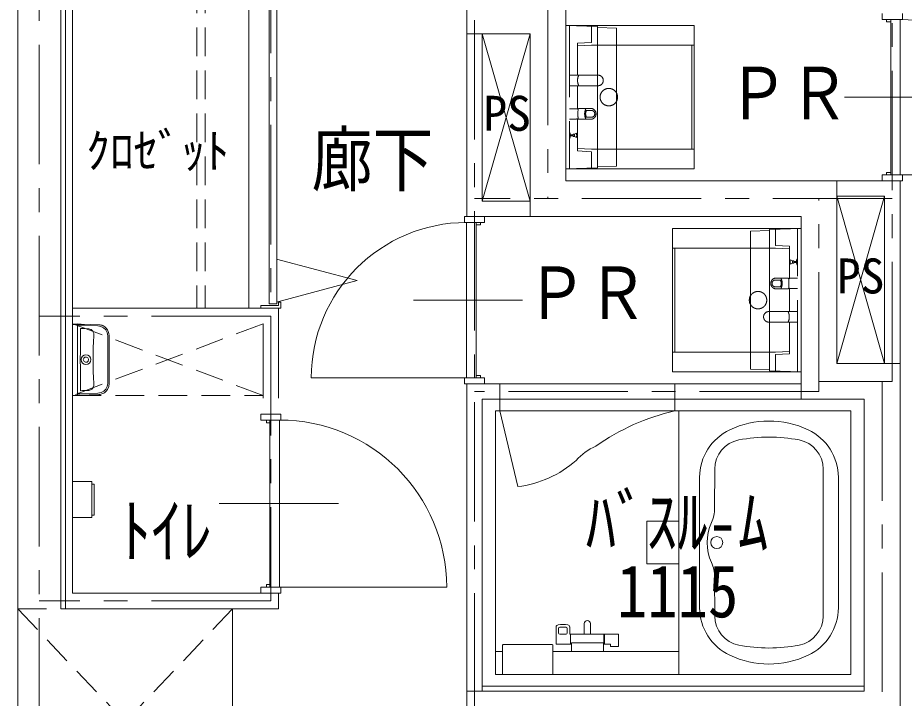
# Model space of a CAD drawing. Units: millimetres at full size; details may follow other scales. Extents: x -443943 to 462275, y -43546 to 79452.
# Drawn here: x -16632 to -12919, y 60588 to 63437 of the extents above; entities that cross this region are included whole.
import ezdxf
from ezdxf.enums import TextEntityAlignment as Align

# ---------------------------------------------------------------- set-up
doc = ezdxf.new("R2010")
doc.units = ezdxf.units.MM
doc.header["$LTSCALE"] = 100
for name, pattern in [('CHAIN1', [8, 5, -1, 1, -1]), ('DASHED1', [1.8, 1.2, -0.6]), ('DASHED3', [4, 3, -1])]:
    doc.linetypes.add(name, pattern=pattern)
doc.layers.add('0-0_仕上', color=4, linetype='Continuous', lineweight=9)
doc.layers.add('8-8_強調', color=4, linetype='DASHED3', lineweight=9)
doc.styles.add('ＭＳ ゴシック', font='')
doc.styles.get('ＭＳ ゴシック').set_extended_font_data('MS Gothic')

# ---------------------------------------------------------------- blocks, each defined once
blk = doc.blocks.new('洗面化粧台600')
at = {"layer": '8-8_強調', "linetype": 'Continuous'}
for p, q in [((-464, 164.9), (-464, -266.1)), ((-29.6, 154.9), (-464, 154.9)), ((-29.6, 164.9), (-29.6, -266.1)), ((53.2, 164.9), (53.2, -373.1)), ((44.7, -241.1), (41.9, -161.1)), ((-542.2, -241.1), (-546.8, -373.1)), ((48.5, -241.1), (-542.2, -241.1)), ((53.2, -373.1), (48.5, -241.1)), ((53.2, -373.1), (-546.8, -373.1))]:
    blk.add_line(p, q, dxfattribs=at)
at = {"layer": '8-8_強調'}
for p, q in [((-198.9, -239.1), (-198.8, -358.1)), ((-154.8, -239.2), (-154.8, -358.1)), ((-475.1, -266.1), (-546.8, -266.1)), ((-475.1, -266.1), (-472.2, -324.6)), ((-464, -266.1), (-461.2, -324.6)), ((-338.9, -320.2), (-339.1, -263.8)), ((-330.9, -287), (-330.9, -263.4)), ((-302.8, -287), (-302.8, -263.4)), ((-294.8, -320.2), (-294.6, -263.8)), ((-29.6, -266.1), (-32.4, -324.6)), ((-18.6, -266.1), (-21.4, -324.6)), ((-18.6, -266.1), (53.2, -266.1)), ((-337.8, -324.6), (-472.2, -324.6)), ((-411.7, -337.1), (-415.9, -328.9)), ((-402.2, -337.1), (-398, -328.9)), ((-338.4, -330.5), (-338.4, -358.1)), ((-337.9, -324.9), (-335.6, -321.8)), ((-295.8, -324.8), (-298.2, -321.8)), ((-198.8, -324.6), (-295.8, -324.6)), ((-295.2, -358.1), (-295.2, -330.5)), ((-21.4, -324.6), (-154.8, -324.6)), ((52.8, -358.1), (-546.8, -358.1)), ((-419.9, -357.4), (-419.9, -358.1)), ((-411.7, -337.1), (-411.7, -342.6)), ((-402.2, -337.1), (-411.7, -337.1)), ((-411.7, -342.6), (-402.2, -342.6)), ((-403.8, -354.4), (-410.1, -354.4)), ((-408.9, -352.6), (-409.4, -353.1)), ((-409.4, -354.4), (-409.4, -353.1)), ((-408.9, -342.6), (-408.9, -352.6)), ((-404.9, -352.6), (-408.9, -352.6)), ((-404.9, -342.6), (-404.9, -352.6)), ((-404.9, -352.6), (-404.4, -353.1)), ((-404.4, -354.4), (-404.4, -353.1)), ((-402.2, -337.1), (-402.2, -342.6)), ((-393.9, -357.4), (-393.9, -358.1))]:
    blk.add_line(p, q, dxfattribs=at)
at = {"layer": '8-8_強調', "linetype": 'Continuous'}
for points in [[(53.2, 164.9), (-546.8, 164.9), (-546.8, -373.1)], [(-538.4, -241.1), (-535.6, -161.1), (41.9, -161.1)]]:
    blk.add_lwpolyline(points, dxfattribs=at)
at = {"layer": '8-8_強調'}
for points in [[(-335.6, -321.8), (-335.9, -321.7), (-336.1, -321.7), (-336.3, -321.6), (-336.5, -321.5), (-336.7, -321.5), (-336.9, -321.4), (-337.1, -321.4), (-337.3, -321.3), (-337.5, -321.2), (-337.6, -321.2), (-337.8, -321.1), (-337.9, -321.1), (-338.1, -321), (-338.2, -320.9), (-338.3, -320.9), (-338.4, -320.8), (-338.5, -320.7), (-338.6, -320.7), (-338.7, -320.6), (-338.7, -320.5), (-338.8, -320.4), (-338.8, -320.4), (-338.8, -320.3), (-338.8, -320.2), (-338.9, -320.2)], [(-298.2, -321.8), (-298, -321.7), (-297.8, -321.7), (-297.5, -321.6), (-297.3, -321.6), (-297.1, -321.5), (-296.9, -321.5), (-296.7, -321.4), (-296.5, -321.4), (-296.3, -321.3), (-296.2, -321.2), (-296, -321.2), (-295.9, -321.1), (-295.7, -321), (-295.6, -321), (-295.5, -320.9), (-295.4, -320.8), (-295.3, -320.8), (-295.2, -320.7), (-295.1, -320.6), (-295, -320.6), (-295, -320.5), (-294.9, -320.4), (-294.9, -320.4), (-294.9, -320.3), (-294.8, -320.2), (-294.8, -320.2)]]:
    blk.add_lwpolyline(points, dxfattribs=at)
blk.add_circle((-246.8, -193.1), 36.5, dxfattribs=at)
for centre, radius, start, end in [((-177.4, -237.9), 21.5, 88.5031, 169.1032), ((-176.3, -237.9), 21.5, 10.9061, 91.4969), ((-316.8, -269.4), 22.9, 14.1717, 165.8282), ((-316.8, -266.3), 14.4, 11.8195, 168.1805), ((-177.4, -237.9), 21.5, 169.1032, 183.2585), ((-176.3, -237.9), 21.5, 356.4748, 10.9061), ((-316.8, -246.4), 47.9, 244.3498, 295.6502), ((-316.8, -258.2), 32, 244.0097, 295.9903), ((-406.9, -359.6), 32, 90, 106.2441), ((-406.9, -359.6), 32, 73.7559, 90), ((-309.1, -330.5), 29.3, 168.9448, 180.1391), ((-316.8, -126.1), 196.5, 264.4952, 275.4107), ((-324.2, -330.4), 29, 359.8356, 11.1422), ((-176.8, -275.8), 48.4, 244.54, 295.4603), ((-406.9, -382.2), 28, 96.4594, 117.664), ((-406.9, -382.2), 28, 62.336, 83.5406)]:
    blk.add_arc(centre, radius, start, end, dxfattribs=at)

msp = doc.modelspace()

# ---------------------------------------------------------------- linework, layer by layer
at = {"layer": '0-0_仕上', "linetype": 'CHAIN1'}
for p, q in [((-16541.7, 77723.8), (-16541.7, 57077.9)), ((-14411.2, 63487.4), (-14411.2, 62679.9)), ((-14718.7, 60527.9), (-14718.7, 63444.9)), ((-12968.7, 62679.9), (-14718.7, 62679.9)), ((-13276.2, 61872.4), (-13276.2, 62679.9)), ((-15571.7, 62188.4), (-16541.7, 62188.4)), ((-13011.2, 61914.9), (-13011.2, 60527.9)), ((-13276.2, 61872.4), (-14718.7, 61872.4))]:
    msp.add_line(p, q, dxfattribs=at)
at = {"layer": '0-0_仕上', "color": 3, "lineweight": 20}
for p, q in [((-16631.7, 56987.9), (-16631.7, 65362.9)), ((-16451.7, 65327.9), (-16451.7, 60962.9)), ((-14751.2, 64869.9), (-14751.2, 63369.9)), ((-14336.2, 63519.9), (-14336.2, 62754.9)), ((-14751.2, 63369.9), (-14486.2, 63369.9)), ((-14486.2, 63369.9), (-14486.2, 62604.9)), ((-14336.2, 62754.9), (-13201.2, 62754.9)), ((-13201.2, 61989.9), (-13201.2, 62754.9)), ((-13351.2, 62604.9), (-14486.2, 62604.9)), ((-13351.2, 62604.9), (-13351.2, 61839.9)), ((-13201.2, 61989.9), (-12936.2, 61989.9)), ((-12936.2, 60432.9), (-12936.2, 61989.9)), ((-13351.2, 61839.9), (-13086.2, 61839.9)), ((-13086.2, 61839.9), (-13086.2, 60617.9)), ((-15731.7, 60962.9), (-16451.7, 60962.9)), ((-15731.7, 60012.9), (-15731.7, 60962.9)), ((-13086.2, 60617.9), (-14751.2, 60617.9))]:
    msp.add_line(p, q, dxfattribs=at)
at = {"layer": '0-0_仕上'}
for p, q in [((-16431.7, 65347.9), (-16431.7, 60962.9)), ((-15664.2, 62220.9), (-15664.2, 63755.9)), ((-15579.2, 63636.9), (-15579.2, 62238.9)), ((-15546.2, 62238.9), (-15546.2, 63636.9)), ((-12975.2, 62779.9), (-12975.2, 63429.9)), ((-12935.2, 63429.9), (-12935.2, 62779.9)), ((-14486.2, 62669.9), (-14686.2, 63369.9)), ((-14486.2, 63369.9), (-14686.2, 62669.9)), ((-13169.1, 63104.9), (-12713.7, 63104.9)), ((-12935.2, 62779.9), (-12285.2, 62779.9)), ((-13001.2, 61989.9), (-13201.2, 62689.9)), ((-13001.2, 62689.9), (-13201.2, 61989.9)), ((-14752.2, 62579.9), (-14752.2, 61929.9)), ((-14712.2, 61929.9), (-14712.2, 62579.9)), ((-15210.5, 62336.5), (-15548.6, 62427)), ((-15548.6, 62245.9), (-15210.5, 62336.5)), ((-15579.2, 62238.9), (-15546.2, 62238.9)), ((-14518.2, 62254.9), (-14973.7, 62254.9)), ((-16292.2, 62152), (-16401.7, 62155.9)), ((-16401.7, 61855.9), (-16401.7, 62155.9)), ((-16401.7, 62152.9), (-16351.6, 62152.9)), ((-16381.7, 61859.5), (-16381.7, 62152.3)), ((-16381.6, 62152.3), (-16381.7, 62152.3)), ((-16381.7, 62152.3), (-16381.7, 62152.3)), ((-16381.7, 62140.1), (-16381.6, 62140.2)), ((-16295.6, 62146.8), (-16373.4, 62149.5)), ((-16368.9, 62136.1), (-16360.3, 62135.8)), ((-16368.9, 62119.8), (-16368.9, 62136.1)), ((-16368.9, 62111.7), (-16368.9, 62119.8)), ((-16360.3, 62135.8), (-16351.7, 62135.5)), ((-16351.7, 62135.5), (-16334.5, 62134.9)), ((-16334.5, 62134.9), (-16330.2, 62133.9)), ((-16329.3, 62133.6), (-16326.5, 62132.4)), ((-16321.7, 62129.1), (-16317.8, 62124.9)), ((-16317.2, 62124.1), (-16313.4, 62115.1)), ((-16290.4, 62151.9), (-16292.2, 62152)), ((-16290.4, 62151.9), (-16290.4, 62151.9)), ((-16255.8, 62130.6), (-16260.9, 62137.5)), ((-16369, 62087.3), (-16368.9, 62095.4)), ((-16369, 62079.1), (-16369, 62087.3)), ((-16368.9, 62103.5), (-16368.9, 62111.7)), ((-16368.9, 62095.4), (-16368.9, 62103.5)), ((-16313, 62105.7), (-16314.2, 62081)), ((-16313.4, 62115.1), (-16312.8, 62110.4)), ((-16312.8, 62108), (-16313, 62105.7)), ((-16312.8, 62109.9), (-16312.8, 62108)), ((-16254.7, 62105.3), (-16254.7, 61906.4)), ((-16249, 62106.4), (-16249.8, 62114.8)), ((-16249, 62106.4), (-16249, 62106.4)), ((-16249, 61905.3), (-16249, 62106.4)), ((-16369.3, 62042.5), (-16369.2, 62046.6)), ((-16369.2, 62050.7), (-16369.1, 62054.7)), ((-16369.2, 62046.6), (-16369.2, 62050.7)), ((-16369.1, 62062.9), (-16369, 62071)), ((-16369.1, 62054.7), (-16369.1, 62062.9)), ((-16369, 62071), (-16369, 62079.1)), ((-16315.1, 62056.3), (-16315.5, 62043.9)), ((-16314.2, 62081), (-16315.1, 62056.3)), ((-16369.8, 62012), (-16369.7, 62014)), ((-16369.8, 62009.9), (-16369.8, 62012)), ((-16369.8, 62007.9), (-16369.8, 62009.9)), ((-16369.8, 62007.9), (-16369.8, 62005.9)), ((-16369.7, 62018.1), (-16369.6, 62022.2)), ((-16369.7, 62014), (-16369.7, 62018.1)), ((-16369.6, 62022.2), (-16369.5, 62026.2)), ((-16369.5, 62026.2), (-16369.4, 62030.3)), ((-16369.4, 62034.4), (-16369.3, 62038.5)), ((-16369.4, 62030.3), (-16369.4, 62034.4)), ((-16369.3, 62038.5), (-16369.3, 62042.5)), ((-16315.5, 62043.9), (-16315.6, 62031.5)), ((-16315.6, 62031.5), (-16315.6, 62005.9)), ((-16369.8, 62005.9), (-16369.8, 62003.8)), ((-16369.8, 62001.8), (-16369.8, 62003.8)), ((-16369.8, 61999.7), (-16369.8, 62001.8)), ((-16369.7, 61997.7), (-16369.8, 61999.7)), ((-16369.7, 61993.6), (-16369.7, 61997.7)), ((-16369.6, 61989.6), (-16369.7, 61993.6)), ((-16369.5, 61985.5), (-16369.6, 61989.6)), ((-16369.4, 61981.4), (-16369.5, 61985.5)), ((-16369.4, 61977.3), (-16369.4, 61981.4)), ((-16369.3, 61973.3), (-16369.4, 61977.3)), ((-16369.3, 61969.2), (-16369.3, 61973.3)), ((-16315.6, 62005.9), (-16315.6, 61992.9)), ((-16315.6, 61992.9), (-16315.6, 61980.3)), ((-16315.6, 61980.3), (-16315.5, 61967.8)), ((-16369.2, 61965.1), (-16369.3, 61969.2)), ((-16369.2, 61961.1), (-16369.2, 61965.1)), ((-16369.1, 61957), (-16369.2, 61961.1)), ((-16369.1, 61948.9), (-16369.1, 61957)), ((-16369, 61940.7), (-16369.1, 61948.9)), ((-16369, 61932.6), (-16369, 61940.7)), ((-16315.5, 61967.8), (-16315.1, 61955.4)), ((-16315.1, 61955.4), (-16314.2, 61930.7)), ((-16369, 61924.5), (-16369, 61932.6)), ((-16368.9, 61916.3), (-16369, 61924.5)), ((-16368.9, 61908.2), (-16368.9, 61916.3)), ((-16368.9, 61900.1), (-16368.9, 61908.2)), ((-16368.9, 61891.9), (-16368.9, 61900.1)), ((-16313.3, 61896.6), (-16315, 61891.6)), ((-16314.2, 61930.7), (-16313, 61906)), ((-16312.8, 61901.4), (-16313.3, 61896.7)), ((-16313, 61906), (-16313, 61905.2)), ((-16312.9, 61905), (-16312.8, 61903.7)), ((-16249, 61905.3), (-16249, 61905.3)), ((-14752.2, 61929.9), (-15402.2, 61929.9)), ((-14612.9, 61791.9), (-14612.9, 61904.9)), ((-13879.4, 61791.9), (-13879.4, 61904.9)), ((-16381.6, 61871.5), (-16381.7, 61871.6)), ((-16381.6, 61859.5), (-16381.7, 61859.5)), ((-16295.6, 61864.9), (-16373.4, 61862.2)), ((-16372.4, 61856.9), (-16292.2, 61859.7)), ((-16368.9, 61875.7), (-16368.9, 61891.9)), ((-16360.3, 61876), (-16368.9, 61875.7)), ((-16351.7, 61876.3), (-16360.3, 61876)), ((-16334.6, 61876.8), (-16351.7, 61876.3)), ((-16330.5, 61877.8), (-16334.6, 61876.8)), ((-16329.3, 61878.1), (-16329.8, 61878)), ((-16326.4, 61879.4), (-16329.3, 61878.1)), ((-16324.6, 61880.4), (-16326.4, 61879.4)), ((-16321.6, 61882.6), (-16324.6, 61880.4)), ((-16317.8, 61886.8), (-16321.6, 61882.6)), ((-16317.2, 61887.6), (-16317.8, 61886.8)), ((-16315, 61891.6), (-16317.2, 61887.6)), ((-16292.2, 61859.7), (-16290.4, 61859.8)), ((-16290.4, 61859.8), (-16290.4, 61859.8)), ((-16260.9, 61874.2), (-16255.8, 61881.1)), ((-16401.7, 61855.9), (-16384.6, 61856.5)), ((-16384.4, 61856.5), (-16384.6, 61856.5)), ((-16377.2, 61856.7), (-16384.4, 61856.5)), ((-16376.3, 61856.7), (-16377.2, 61856.7)), ((-16376.1, 61856.8), (-16375.4, 61856.8)), ((-16373.6, 61856.8), (-16375.4, 61856.8)), ((-16373.6, 61856.8), (-16372.4, 61856.9)), ((-14630.2, 61791.9), (-14630.2, 60687.9)), ((-13142.2, 61791.9), (-14630.2, 61791.9)), ((-14536.8, 61474), (-14612.9, 61791.9)), ((-13862.2, 60687.9), (-13862.2, 61791.9)), ((-13142.2, 60687.9), (-13142.2, 61791.9)), ((-15575.2, 61752.9), (-15575.2, 61052.9)), ((-13712.4, 61547.7), (-13713.1, 61383.4)), ((-13258.3, 61547.7), (-13258.3, 60932.1)), ((-16401.7, 61494.9), (-16321.7, 61494.9)), ((-16321.7, 61494.9), (-16321.7, 61344.9)), ((-13775.9, 60966.3), (-13775.9, 61513.5)), ((-13194.8, 60966.3), (-13194.8, 61513.5)), ((-16311.7, 61484.9), (-16321.7, 61484.9)), ((-16311.7, 61354.9), (-16311.7, 61484.9)), ((-15287.6, 61402.9), (-15787.6, 61402.9)), ((-16321.7, 61344.9), (-16401.7, 61344.9)), ((-16321.7, 61354.9), (-16311.7, 61354.9)), ((-13997.5, 61329.2), (-13997.5, 61150.6)), ((-13862.2, 61329.2), (-13997.5, 61329.2)), ((-13997.5, 61150.6), (-13862.2, 61150.6)), ((-13712.4, 60932.1), (-13713.1, 61096.4)), ((-14259.6, 60855.8), (-14259.6, 60900.3)), ((-14232.7, 60900.3), (-14232.7, 60855.8)), ((-14376.7, 60814.1), (-14376.7, 60886)), ((-14366.2, 60880.6), (-14366.2, 60861)), ((-14361.4, 60856.2), (-14335, 60856.2)), ((-14330.2, 60861), (-14330.2, 60880.6)), ((-14319.6, 60886), (-14319.6, 60855.8)), ((-14319.6, 60855.8), (-14116.1, 60855.8)), ((-14316.7, 60814.3), (-14316.7, 60855.8)), ((-14312.4, 60819.7), (-14312.4, 60783.9)), ((-14178.5, 60819.7), (-14312.4, 60819.7)), ((-14178.5, 60819.7), (-14178.5, 60783.9)), ((-14177.5, 60814.1), (-14177.5, 60855.7)), ((-14173.7, 60855.8), (-14173.7, 60814.1)), ((-14116.1, 60855.8), (-14116.1, 60804.8)), ((-14630.2, 60783.9), (-14601.3, 60783.9)), ((-14601.4, 60809.9), (-14601.2, 60687.9)), ((-14390.1, 60809.9), (-14390.3, 60687.9)), ((-13862.2, 60783.9), (-14390.2, 60783.9)), ((-14312.4, 60814.1), (-14376.7, 60814.1)), ((-14149.7, 60814.1), (-14178.5, 60814.1)), ((-14149.7, 60804.8), (-14149.7, 60814.1)), ((-14116.1, 60804.8), (-14149.7, 60804.8)), ((-14630.2, 60687.9), (-13142.2, 60687.9)), ((-14686.2, 60637.9), (-13086.2, 60637.9))]:
    msp.add_line(p, q, dxfattribs=at)
at = {"layer": '0-0_仕上', "color": 7, "lineweight": 15}
for p, q in [((-16401.7, 65347.9), (-16401.7, 61027.9)), ((-13011.2, 63429.9), (-13011.2, 63454.9)), ((-12926.2, 63429.9), (-13011.2, 63429.9)), ((-12993.2, 63419.9), (-12993.2, 63429.9)), ((-12975.2, 63419.9), (-12993.2, 63419.9)), ((-12975.2, 63429.9), (-12975.2, 63419.9)), ((-12926.2, 63454.9), (-12926.2, 63429.9)), ((-13816.3, 63404.9), (-14326.3, 63404.9)), ((-14751.2, 63369.9), (-14751.2, 62604.9)), ((-14686.2, 63369.9), (-14686.2, 62669.9)), ((-12993.2, 62789.9), (-12975.2, 62789.9)), ((-12993.2, 62779.9), (-12993.2, 62789.9)), ((-12975.2, 62789.9), (-12975.2, 62779.9)), ((-13201.2, 62754.9), (-12926.2, 62754.9)), ((-13011.2, 62779.9), (-13011.2, 62754.9)), ((-12926.2, 62779.9), (-13011.2, 62779.9)), ((-12936.2, 62754.9), (-12936.2, 61989.9)), ((-12926.2, 62754.9), (-12926.2, 62779.9)), ((-14486.2, 62669.9), (-14686.2, 62669.9)), ((-14761.2, 62604.9), (-14761.2, 62579.9)), ((-14486.2, 62604.9), (-14761.2, 62604.9)), ((-14676.2, 62579.9), (-14676.2, 62604.9)), ((-14761.2, 62579.9), (-14676.2, 62579.9)), ((-14712.2, 62579.9), (-14712.2, 62569.9)), ((-14712.2, 62569.9), (-14694.2, 62569.9)), ((-14694.2, 62569.9), (-14694.2, 62579.9)), ((-15614.2, 62231.9), (-15614.2, 62220.9)), ((-15540.2, 62231.9), (-15614.2, 62231.9)), ((-15540.2, 62245.9), (-15540.2, 62231.9)), ((-15529.2, 62245.9), (-15540.2, 62245.9)), ((-15529.2, 62220.9), (-15529.2, 62245.9)), ((-16401.7, 62220.9), (-15529.2, 62220.9)), ((-15539.2, 61844.9), (-15539.2, 62220.9)), ((-15604.2, 62155.9), (-15604.2, 61844.9)), ((-14712.2, 61939.9), (-14694.2, 61939.9)), ((-14712.2, 61929.9), (-14712.2, 61939.9)), ((-14694.2, 61939.9), (-14694.2, 61929.9)), ((-13871, 61954.9), (-13361, 61954.9)), ((-14761.2, 61929.9), (-14676.2, 61929.9)), ((-14761.2, 61904.9), (-14761.2, 61929.9)), ((-13351.2, 61904.9), (-14761.2, 61904.9)), ((-14751.2, 61904.9), (-14751.2, 60407.9)), ((-14676.2, 61929.9), (-14676.2, 61904.9)), ((-14686.2, 61839.9), (-13351.2, 61839.9)), ((-14686.2, 60617.9), (-14686.2, 61839.9)), ((-15614.2, 61752.9), (-15614.2, 61777.9)), ((-15614.2, 61777.9), (-15529.2, 61777.9)), ((-15529.2, 61752.9), (-15614.2, 61752.9)), ((-15590.2, 61752.9), (-15590.2, 61740.9)), ((-15575.2, 61740.9), (-15575.2, 61752.9)), ((-15529.2, 61777.9), (-15529.2, 61752.9)), ((-15590.2, 61740.9), (-15575.2, 61740.9)), ((-15614.2, 61027.9), (-15614.2, 61052.9)), ((-15614.2, 61052.9), (-15529.2, 61052.9)), ((-15575.2, 61064.9), (-15590.2, 61064.9)), ((-15590.2, 61064.9), (-15590.2, 61052.9)), ((-15575.2, 61052.9), (-15575.2, 61064.9)), ((-15529.2, 61052.9), (-15529.2, 61027.9)), ((-15529.2, 61027.9), (-16401.7, 61027.9)), ((-15539.2, 61027.9), (-15539.2, 60962.9)), ((-15539.2, 60962.9), (-15731.7, 60962.9))]:
    msp.add_line(p, q, dxfattribs=at)
at = {"layer": '0-0_仕上', "color": 7, "linetype": 'DASHED1', "lineweight": 15}
for p, q in [((-15881.2, 63755.9), (-15881.2, 62220.9)), ((-15847.2, 63755.9), (-15847.2, 62220.9)), ((-15604.2, 62155.9), (-16401.7, 61855.9)), ((-15604.2, 61855.9), (-16401.7, 62155.9)), ((-16401.7, 61855.9), (-15604.2, 61855.9))]:
    msp.add_line(p, q, dxfattribs=at)
at = {"layer": '0-0_仕上', "color": 3, "linetype": 'DASHED1', "lineweight": 20}
for p, q in [((-15731.7, 60962.9), (-16631.7, 60012.9)), ((-16631.7, 60962.9), (-15731.7, 60012.9)), ((-16631.7, 60962.9), (-16451.7, 60962.9))]:
    msp.add_line(p, q, dxfattribs=at)
at = {"layer": '0-0_仕上', "linetype": 'CHAIN1'}
for points in [[(-13276.2, 61914.9), (-12968.7, 61914.9), (-12968.7, 64752.4)], [(-15571.7, 63788.4), (-15571.7, 60995.4), (-16541.7, 60995.4)]]:
    msp.add_lwpolyline(points, dxfattribs=at)
at = {"layer": '0-0_仕上', "color": 7, "lineweight": 15}
msp.add_lwpolyline([(-13201.2, 62689.9), (-13001.2, 62689.9), (-13001.2, 61989.9)], dxfattribs=at)
at = {"layer": '0-0_仕上'}
for points in [[(-16381.7, 62141.5), (-16380.1, 62146.3), (-16375.9, 62149.2), (-16373.4, 62149.5)], [(-16295.6, 62146.8), (-16283.3, 62144.5), (-16272.1, 62138.9), (-16263.3, 62130.4), (-16257.2, 62119.7), (-16254.7, 62105.3)], [(-16249.8, 62114.8), (-16253.9, 62127.3), (-16255.8, 62130.6)], [(-16357.2, 62005.9), (-16355.2, 62012.2), (-16350, 62016.3), (-16343.4, 62016.8), (-16337.9, 62013.8), (-16334.9, 62007.9), (-16334.7, 62005.9)], [(-16334.7, 62005.9), (-16336.4, 61999.8), (-16341.1, 61995.7), (-16347.7, 61994.8), (-16353.7, 61997.7), (-16356.8, 62003.1), (-16357.2, 62005.8)], [(-16254.7, 61906.4), (-16256.6, 61894), (-16262.2, 61882.8), (-16270.8, 61873.8), (-16281.7, 61867.8), (-16295.6, 61864.9)], [(-16255.8, 61881.1), (-16250.6, 61893.4), (-16249, 61905.3)], [(-16381.7, 61870.2), (-16380, 61865.3), (-16375.8, 61862.5), (-16373.4, 61862.2)], [(-14835.2, 61052.9), (-15535.2, 61052.9), (-15535.2, 61752.9)]]:
    msp.add_lwpolyline(points, dxfattribs=at)
msp.add_circle((-13703.8, 61239.9), 25, dxfattribs=at)
for centre, radius, start, end in [((-12935.2, 62779.9), 650, 0, 90), ((-14752.2, 61929.9), 650, 90, 180), ((-16384.7, 62152.3), 3, 0, 88), ((-16336.8, 62112.1), 22.8, 57.4343, 62.9227), ((-16337.8, 62110.6), 24.6, 49.0049, 57.4548), ((-16293.6, 62108), 44, 76.4289, 85.8947), ((-16293.5, 62108.1), 43.9, 64.904, 76.4374), ((-16293.6, 62108.1), 44, 59.2019, 64.9128), ((-16293.7, 62107.8), 44.2, 47.8298, 59.2033), ((-16293.9, 62107.6), 44.6, 42.2349, 47.8379), ((-16345.9, 62005.9), 20.4, 0.0003, 179.9997), ((-16345.9, 62005.9), 20.4, 180.0002, 359.9998), ((-16339.3, 61902), 26.5, 358.5666, 3.6161), ((-16384.7, 61859.5), 3, 272, 0), ((-16339.1, 61907.4), 30.8, 286.204, 287.5747), ((-16293.6, 61903.7), 44, 274.1053, 283.5711), ((-16293.5, 61903.6), 43.9, 283.5623, 295.0962), ((-16293.6, 61903.7), 44, 295.0874, 300.7979), ((-16293.7, 61903.9), 44.2, 300.7964, 312.1705), ((-16293.9, 61904.2), 44.6, 312.1624, 317.7647), ((-13666, 60873.3), 943, 103.0791, 125.2825), ((-15535.2, 61052.9), 700, 0, 90), ((-13485.4, 61364.7), 384, 64.6848, 115.3152), ((-13555.1, 61512.2), 220.8, 115.3152, 179.6734), ((-13415.6, 61512.2), 220.8, 0.3266, 64.6848), ((-13485.4, 61019.1), 662.4, 79.0396, 100.9604), ((-14115.3, 61422.8), 240.1, 113.4183, 137.8202), ((-13587.6, 61546.9), 124.8, 100.9604, 179.6321), ((-13383.1, 61546.9), 124.8, 0.3679, 79.0396), ((-14591.1, 61918.9), 448.2, 276.9596, 311.6556), ((-13857.1, 61383.9), 144, 335.3811, 359.8284), ((-13543, 61239.9), 201.6, 155.3811, 204.6189), ((-13857.1, 61095.9), 144, 0.1716, 24.6189), ((-13555.1, 60967.6), 220.8, 180.3266, 244.6848), ((-13587.6, 60932.9), 124.8, 180.3679, 259.0396), ((-13383.1, 60932.9), 124.8, 280.9604, 359.6321), ((-13415.6, 60967.6), 220.8, 295.3152, 359.6734), ((-14367.1, 60886), 9.6, 95.2596, 180), ((-14348.2, 60680.4), 216, 84.7183, 95.2596), ((-14329.2, 60886), 9.6, 0, 84.7183), ((-14246.2, 60900.3), 13.4, 0, 180), ((-14361.4, 60880.6), 4.8, 93.8952, 180), ((-14361.4, 60861), 4.8, 180, 270), ((-14348.4, 60690), 195.8, 85.9711, 93.8952), ((-14335, 60861), 4.8, 270, 0), ((-14335, 60880.6), 4.8, 0, 85.9711), ((-14598.5, 60809.9), 2.88, 91.0139, 179.7796), ((-14495.8, 55005.2), 5808.5, 88.98609, 91.01391), ((-14393, 60809.9), 2.88, 0.2204, 88.9861), ((-13485.4, 61460.7), 662.4, 259.0396, 280.9604), ((-13485.4, 61115.1), 384, 244.6848, 295.3152)]:
    msp.add_arc(centre, radius, start, end, dxfattribs=at)

# ---------------------------------------------------------------- block references
at = {"layer": '0-0_仕上', "yscale": -1, "rotation": 90}
msp.add_blockref('洗面化粧台600', (-13963, 63351.7), dxfattribs=at)
at = {"layer": '0-0_仕上', "xscale": -1, "rotation": 90}
msp.add_blockref('洗面化粧台600', (-13724.3, 62008.1), dxfattribs=at)

# ---------------------------------------------------------------- texts
at = {"layer": '0-0_仕上', "color": 7, "style": 'ＭＳ ゴシック', "width": 0.85}
for s, p in [('ＰＲ', (-13658.7, 62946.6)), ('廊下', (-15400.7, 62668.7)), ('ＰＲ', (-14502.5, 62110.2)), ('ﾊﾞｽﾙ-ﾑ', (-14252.2, 61150.6)), ('ﾄｲﾚ', (-16200.6, 61113.4)), ('1115', (-14122.2, 60860.8))]:
    msp.add_text(s, height=219.9, dxfattribs=at).set_placement(p, align=Align.BOTTOM_LEFT)
at = {"layer": '0-0_仕上', "style": 'ＭＳ ゴシック'}
for s, p in [('PS', (-14681.8, 62920)), ('ｸﾛｾﾞｯﾄ', (-16345.6, 62763.1)), ('PS', (-13201.3, 62238.9))]:
    msp.add_text(s, height=146.6, dxfattribs=at).set_placement(p, align=Align.BOTTOM_LEFT)

doc.saveas('drawing.dxf')
